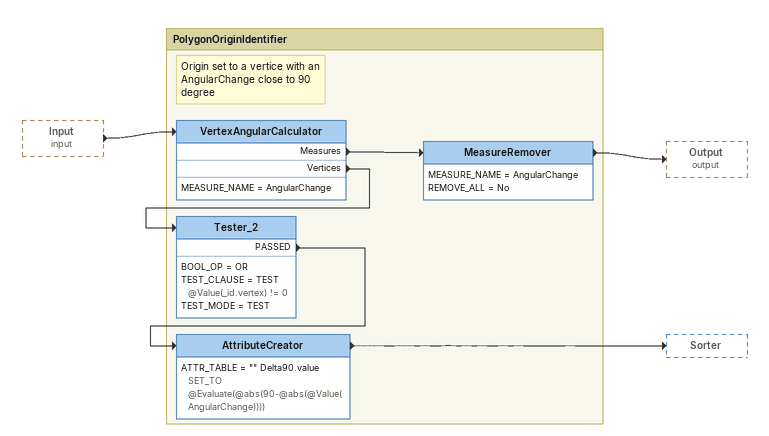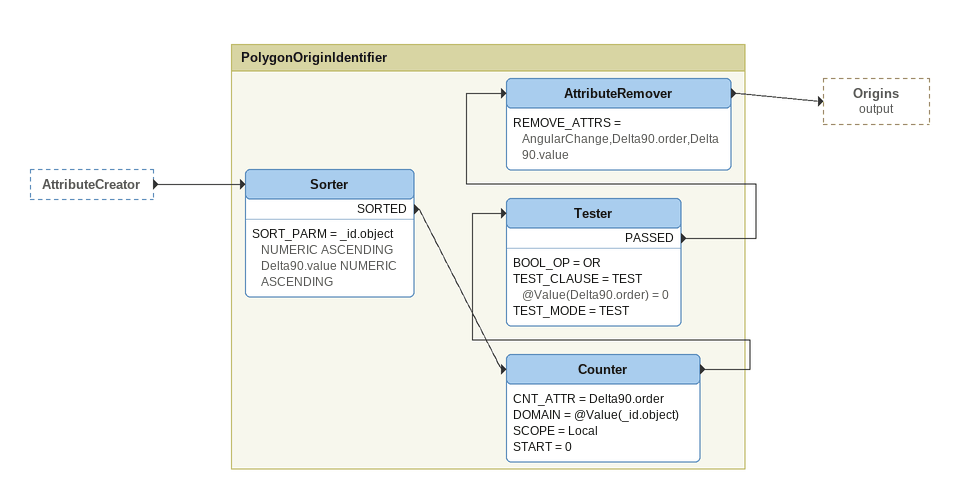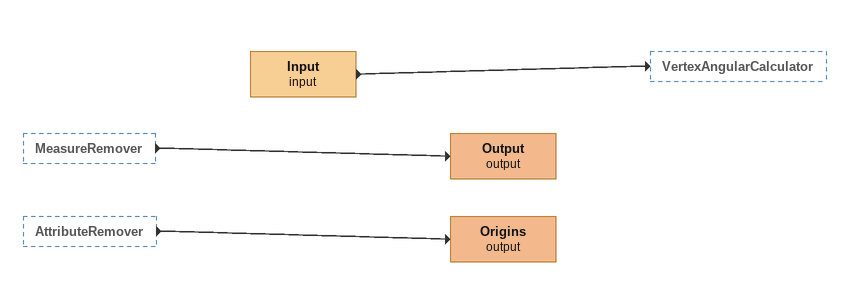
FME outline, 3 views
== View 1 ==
Input (input) [outside]
    -> VertexAngularCalculator

Bookmark: PolygonOriginIdentifier
Note: Origin set to a vertice with an AngularChange close to 90 degree
VertexAngularCalculator
    MEASURE_NAME = AngularChange
    Measures -> MeasureRemover
    Vertices -> Tester_2
MeasureRemover
    MEASURE_NAME = AngularChange
    REMOVE_ALL = No
    -> Output (output)
Tester_2
    BOOL_OP = OR
    TEST_CLAUSE = TEST @Value(_id.vertex) != 0
    TEST_MODE = TEST
    PASSED -> AttributeCreator
AttributeCreator
    ATTR_TABLE = "" Delta90.value SET_TO @Evaluate(@abs(90-@abs(@Value(AngularChange))))
    -> Sorter

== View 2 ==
AttributeCreator [outside]
    -> Sorter

Bookmark: PolygonOriginIdentifier
Sorter
    SORT_PARM = _id.object NUMERIC ASCENDING Delta90.value NUMERIC ASCENDING
    SORTED -> Counter
Counter
    CNT_ATTR = Delta90.order
    DOMAIN = @Value(_id.object)
    SCOPE = Local
    START = 0
    -> Tester
Tester
    BOOL_OP = OR
    TEST_CLAUSE = TEST @Value(Delta90.order) = 0
    TEST_MODE = TEST
    PASSED -> AttributeRemover
AttributeRemover
    REMOVE_ATTRS = AngularChange,Delta90.order,Delta90.value
    -> Origins (output)

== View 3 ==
MeasureRemover [outside]
    -> Output (output)
AttributeRemover [outside]
    -> Origins (output)
Input (input)
    -> VertexAngularCalculator
Output (output)
Origins (output)
